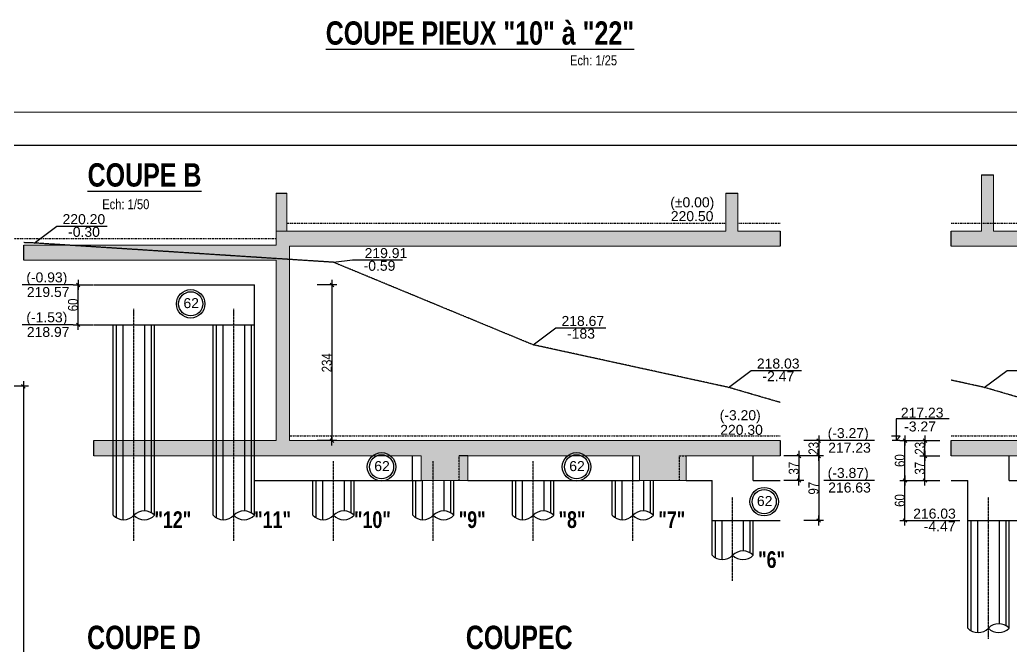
# Model space of a CAD drawing. Header units: millimetres. Extents: x -26249 to 60250, y -21218 to 23336.
# Drawn here: x 111 to 1601, y 21692 to 22633 of the extents above; entities that cross this region are included whole.
import ezdxf
from ezdxf.enums import TextEntityAlignment as Align

# ---------------------------------------------------------------- set-up
doc = ezdxf.new("R2010")
doc.units = ezdxf.units.MM
doc.linetypes.add('CACHEX2', pattern=[19.05, 12.7, -6.35])
doc.linetypes.add('TIRETPTX2', pattern=[50.8, 25.4, -12.7, 0, -12.7])
for name, color, linetype in [('01_cote_gen', 4, 'Continuous'), ('01_linteaux', 2, 'Continuous'), ('01_poch_murs', 253, 'Continuous'), ('01_texte', 230, 'Continuous'), ('AA_COTES', 2, 'Continuous')]:
    doc.layers.add(name, color=color, linetype=linetype)
doc.layers.add('01_murs_coup', color=5, linetype='Continuous', lineweight=60)
doc.styles.add('impact', font='impact.ttf')
doc.styles.add('MATTE_TXT', font='arial.ttf')
doc.styles.add('STYLE2', font='ARIALN.TTF')
doc.dimstyles.new('JB50', dxfattribs={"dimscale": 0.1, "dimtxt": 150, "dimasz": 15, "dimexe": 0.1, "dimexo": 0.1, "dimgap": 0.09, "dimtad": 1, "dimdec": 1, "dimdsep": 46, "dimtxsty": 'STYLE2', "dimblk1": 'BOND_G', "dimblk2": 'BOND_D', "dimsah": 1, "dimcen": 1.5, "dimdle": 0.01, "dimse1": 1, "dimse2": 1, "dimclrd": 4, "dimclre": 2, "dimclrt": 6, "dimazin": 2, "dimtfac": 2.333333, "dimtdec": 1, "dimtix": 1, "dimtmove": 2, "dimatfit": 3, "dimldrblk": 'BOND_G', "dimfxl": 1, "dimtolj": 1, "dimtzin": 0, "dimarcsym": 0})

# ---------------------------------------------------------------- blocks, each defined once
blk = doc.blocks.new('BOND_G')
at = {"layer": 'AA_COTES', "color": 0}
for p, q in [((0, -5), (0, 15)), ((5, 0), (-5, 0)), ((1.77, 1.77), (-1.77, -1.77))]:
    blk.add_line(p, q, dxfattribs=at)
blk = doc.blocks.new('BOND_D')
at = {"layer": 'AA_COTES', "color": 0}
for p, q in [((5, 0), (-5, 0)), ((-1.77, -1.77), (1.77, 1.77)), ((0, 5), (0, -15))]:
    blk.add_line(p, q, dxfattribs=at)
blk = doc.blocks.new('*D253')
at = {"layer": '01_cote_gen', "color": 4, "lineweight": -2, "transparency": 16777216}
blk.add_line((116.5, 22081.1), (116.5, 20285.7), dxfattribs=at)
at = {"layer": 'Defpoints', "color": 0, "transparency": 16777216}
for p in [(94, 22082.6), (94, 20284.2), (116.5, 20284.2)]:
    blk.add_point(p, dxfattribs=at)
at = {"layer": '01_cote_gen', "color": 4, "lineweight": -2, "transparency": 16777216, "xscale": 1.5, "yscale": 1.5, "zscale": 1.5}
for name, p, rotation in [('BOND_G', (116.5, 22082.6), 90), ('BOND_D', (116.5, 20284.2), 270)]:
    blk.add_blockref(name, p, dxfattribs=dict(at, rotation=rotation))
at = {"layer": '01_cote_gen', "color": 6, "transparency": 16777216, "insert": (108.8, 21183.4), "char_height": 15, "attachment_point": 5, "rotation": 90, "style": 'STYLE2'}
blk.add_mtext('\\A1;1798.3', dxfattribs=at)
blk = doc.blocks.new('*D513')
at = {"layer": '01_cote_gen', "color": 4, "lineweight": -2, "ltscale": 3, "transparency": 16777216}
blk.add_line((1441.6, 21942.4), (1441.6, 21999.4), dxfattribs=at)
at = {"layer": 'Defpoints', "color": 0, "ltscale": 3, "transparency": 16777216}
for p in [(1441.6, 22000.9), (1529, 22000.9), (1536, 21940.9)]:
    blk.add_point(p, dxfattribs=at)
at = {"layer": '01_cote_gen', "color": 4, "lineweight": -2, "ltscale": 3, "transparency": 16777216, "xscale": 1.5, "yscale": 1.5, "zscale": 1.5}
for name, p, rotation in [('BOND_D', (1441.6, 22000.9), 90), ('BOND_G', (1441.6, 21940.9), 270)]:
    blk.add_blockref(name, p, dxfattribs=dict(at, rotation=rotation))
at = {"layer": '01_cote_gen', "color": 6, "ltscale": 3, "transparency": 16777216, "insert": (1433.9, 21970.9), "char_height": 15, "attachment_point": 5, "rotation": 90, "style": 'STYLE2'}
blk.add_mtext('\\A1;60', dxfattribs=at)
blk = doc.blocks.new('*D514')
at = {"layer": '01_cote_gen', "color": 4, "lineweight": -2, "ltscale": 3, "transparency": 16777216}
blk.add_line((1471.7, 21942.4), (1471.7, 21976.4), dxfattribs=at)
at = {"layer": 'Defpoints', "color": 0, "ltscale": 3, "transparency": 16777216}
for p in [(1471.7, 21977.9), (1511.1, 21977.9), (1511.1, 21940.9)]:
    blk.add_point(p, dxfattribs=at)
at = {"layer": '01_cote_gen', "color": 4, "lineweight": -2, "ltscale": 3, "transparency": 16777216, "xscale": 1.5, "yscale": 1.5, "zscale": 1.5}
for name, p, rotation in [('BOND_D', (1471.7, 21977.9), 90), ('BOND_G', (1471.7, 21940.9), 270)]:
    blk.add_blockref(name, p, dxfattribs=dict(at, rotation=rotation))
at = {"layer": '01_cote_gen', "color": 6, "ltscale": 3, "transparency": 16777216, "insert": (1464, 21959.4), "char_height": 15, "attachment_point": 5, "rotation": 90, "style": 'STYLE2'}
blk.add_mtext('\\A1;37', dxfattribs=at)
blk = doc.blocks.new('*D515')
at = {"layer": '01_cote_gen', "color": 4, "lineweight": -2, "ltscale": 3, "transparency": 16777216}
blk.add_line((1471.7, 21979.4), (1471.7, 21999.4), dxfattribs=at)
at = {"layer": 'Defpoints', "color": 0, "ltscale": 3, "transparency": 16777216}
for p in [(1471.7, 22000.9), (1515.1, 22000.9), (1515.1, 21977.9)]:
    blk.add_point(p, dxfattribs=at)
at = {"layer": '01_cote_gen', "color": 4, "lineweight": -2, "ltscale": 3, "transparency": 16777216, "xscale": 1.5, "yscale": 1.5, "zscale": 1.5}
for name, p, rotation in [('BOND_D', (1471.7, 22000.9), 90), ('BOND_G', (1471.7, 21977.9), 270)]:
    blk.add_blockref(name, p, dxfattribs=dict(at, rotation=rotation))
at = {"layer": '01_cote_gen', "color": 6, "ltscale": 3, "transparency": 16777216, "insert": (1464, 21989.4), "char_height": 15, "attachment_point": 5, "rotation": 90, "style": 'STYLE2'}
blk.add_mtext('\\A1;23', dxfattribs=at)
blk = doc.blocks.new('*D517')
at = {"layer": '01_cote_gen', "color": 4, "lineweight": -2, "ltscale": 3, "transparency": 16777216}
blk.add_line((1441.6, 21882.4), (1441.6, 21939.4), dxfattribs=at)
at = {"layer": 'Defpoints', "color": 0, "ltscale": 3, "transparency": 16777216}
for p in [(1441.6, 21940.9), (1536, 21940.9), (1536, 21880.9)]:
    blk.add_point(p, dxfattribs=at)
at = {"layer": '01_cote_gen', "color": 4, "lineweight": -2, "ltscale": 3, "transparency": 16777216, "xscale": 1.5, "yscale": 1.5, "zscale": 1.5}
for name, p, rotation in [('BOND_D', (1441.6, 21940.9), 90), ('BOND_G', (1441.6, 21880.9), 270)]:
    blk.add_blockref(name, p, dxfattribs=dict(at, rotation=rotation))
at = {"layer": '01_cote_gen', "color": 6, "ltscale": 3, "transparency": 16777216, "insert": (1433.9, 21910.9), "char_height": 15, "attachment_point": 5, "rotation": 90, "style": 'STYLE2'}
blk.add_mtext('\\A1;60', dxfattribs=at)
blk = doc.blocks.new('*D334')
at = {"layer": '01_cote_gen', "color": 4, "lineweight": -2, "ltscale": 3, "transparency": 16777216}
blk.add_line((1282.2, 21976.4), (1282.2, 21942.4), dxfattribs=at)
at = {"layer": 'Defpoints', "color": 0, "ltscale": 3, "transparency": 16777216}
for p in [(1254.2, 21977.9), (1254.2, 21940.9), (1282.2, 21940.9)]:
    blk.add_point(p, dxfattribs=at)
at = {"layer": '01_cote_gen', "color": 4, "lineweight": -2, "ltscale": 3, "transparency": 16777216, "xscale": 1.5, "yscale": 1.5, "zscale": 1.5}
for name, p, rotation in [('BOND_G', (1282.2, 21977.9), 90), ('BOND_D', (1282.2, 21940.9), 270)]:
    blk.add_blockref(name, p, dxfattribs=dict(at, rotation=rotation))
at = {"layer": '01_cote_gen', "color": 6, "ltscale": 3, "transparency": 16777216, "insert": (1274.5, 21959.4), "char_height": 15, "attachment_point": 5, "rotation": 90, "style": 'STYLE2'}
blk.add_mtext('\\A1;37', dxfattribs=at)
blk = doc.blocks.new('*D335')
at = {"layer": '01_cote_gen', "color": 4, "lineweight": -2, "ltscale": 3, "transparency": 16777216}
blk.add_line((1311.9, 21976.4), (1311.9, 21882.4), dxfattribs=at)
at = {"layer": 'Defpoints', "color": 0, "ltscale": 3, "transparency": 16777216}
for p in [(1289.7, 21977.9), (1289.7, 21880.9), (1311.9, 21880.9)]:
    blk.add_point(p, dxfattribs=at)
at = {"layer": '01_cote_gen', "color": 4, "lineweight": -2, "ltscale": 3, "transparency": 16777216, "xscale": 1.5, "yscale": 1.5, "zscale": 1.5}
for name, p, rotation in [('BOND_G', (1311.9, 21977.9), 90), ('BOND_D', (1311.9, 21880.9), 270)]:
    blk.add_blockref(name, p, dxfattribs=dict(at, rotation=rotation))
at = {"layer": '01_cote_gen', "color": 6, "ltscale": 3, "transparency": 16777216, "insert": (1304.2, 21929.4), "char_height": 15, "attachment_point": 5, "rotation": 90, "style": 'STYLE2'}
blk.add_mtext('\\A1;97', dxfattribs=at)
blk = doc.blocks.new('*D522')
at = {"layer": '01_cote_gen', "color": 4, "lineweight": -2, "ltscale": 3, "transparency": 16777216}
blk.add_line((1311.9, 21999.4), (1311.9, 21979.4), dxfattribs=at)
at = {"layer": 'Defpoints', "color": 0, "ltscale": 3, "transparency": 16777216}
for p in [(496.2, 22000.9), (1259.7, 21977.9), (1311.9, 21977.9)]:
    blk.add_point(p, dxfattribs=at)
at = {"layer": '01_cote_gen', "color": 4, "lineweight": -2, "ltscale": 3, "transparency": 16777216, "xscale": 1.5, "yscale": 1.5, "zscale": 1.5}
for name, p, rotation in [('BOND_G', (1311.9, 22000.9), 90), ('BOND_D', (1311.9, 21977.9), 270)]:
    blk.add_blockref(name, p, dxfattribs=dict(at, rotation=rotation))
at = {"layer": '01_cote_gen', "color": 6, "ltscale": 3, "transparency": 16777216, "insert": (1304.2, 21989.4), "char_height": 15, "attachment_point": 5, "rotation": 90, "style": 'STYLE2'}
blk.add_mtext('\\A1;23', dxfattribs=at)
blk = doc.blocks.new('*D336')
at = {"layer": '01_cote_gen', "color": 4, "lineweight": -2, "ltscale": 3, "transparency": 16777216}
blk.add_line((198.8, 22176.4), (198.8, 22233.4), dxfattribs=at)
at = {"layer": 'Defpoints', "color": 0, "ltscale": 3, "transparency": 16777216}
for p in [(198.8, 22234.9), (228.6, 22234.9), (228.6, 22174.9)]:
    blk.add_point(p, dxfattribs=at)
at = {"layer": '01_cote_gen', "color": 4, "lineweight": -2, "ltscale": 3, "transparency": 16777216, "xscale": 1.5, "yscale": 1.5, "zscale": 1.5}
for name, p, rotation in [('BOND_D', (198.8, 22234.9), 90), ('BOND_G', (198.8, 22174.9), 270)]:
    blk.add_blockref(name, p, dxfattribs=dict(at, rotation=rotation))
at = {"layer": '01_cote_gen', "color": 6, "ltscale": 3, "transparency": 16777216, "insert": (191.1, 22204.9), "char_height": 15, "attachment_point": 5, "rotation": 90, "style": 'STYLE2'}
blk.add_mtext('\\A1;60', dxfattribs=at)
blk = doc.blocks.new('*D337')
at = {"layer": '01_cote_gen', "color": 4, "lineweight": -2, "ltscale": 3, "transparency": 16777216}
blk.add_line((580.3, 22233.4), (580.3, 22002.4), dxfattribs=at)
at = {"layer": 'Defpoints', "color": 0, "ltscale": 3, "transparency": 16777216}
for p in [(475.2, 22234.9), (545.7, 22000.9), (580.3, 22000.9)]:
    blk.add_point(p, dxfattribs=at)
at = {"layer": '01_cote_gen', "color": 4, "lineweight": -2, "ltscale": 3, "transparency": 16777216, "xscale": 1.5, "yscale": 1.5, "zscale": 1.5}
for name, p, rotation in [('BOND_G', (580.3, 22234.9), 90), ('BOND_D', (580.3, 22000.9), 270)]:
    blk.add_blockref(name, p, dxfattribs=dict(at, rotation=rotation))
at = {"layer": '01_cote_gen', "color": 6, "ltscale": 3, "transparency": 16777216, "insert": (572.6, 22117.9), "char_height": 15, "attachment_point": 5, "rotation": 90, "style": 'STYLE2'}
blk.add_mtext('\\A1;234', dxfattribs=at)

msp = doc.modelspace()

# ---------------------------------------------------------------- hatches: boundary and pattern name
at = {"layer": '01_poch_murs', "ltscale": 3}
h = msp.add_hatch(color=256, dxfattribs=at)
h.dxf.hatch_style = 1
h.paths.add_polyline_path([(2325.752, 22315.917), (1574.752, 22315.917), (1574.752, 22400.343), (1556.752, 22400.343), (1556.752, 22315.917), (1511.137, 22315.917), (1511.137, 22292.917), (1680.752, 22292.917), (1680.752, 22000.917), (1700.752, 22000.917), (1700.752, 22292.917), (2307.752, 22292.917), (2307.752, 22000.917), (1511.137, 22000.917), (1511.137, 21977.917), (2307.752, 21977.917), (2307.752, 21743.487), (2325.752, 21743.487)])
h.paths.add_polyline_path([(2325.752, 22400.343), (2309.752, 22400.343), (2309.752, 22315.917), (2325.752, 22315.917)], flags=17)
h = msp.add_hatch(color=256, dxfattribs=at)
h.dxf.hatch_style = 1
h.paths.add_polyline_path([(1254.22, 22315.917), (1190.343, 22315.917), (1190.343, 22372.877), (1172.343, 22372.877), (1172.343, 22315.917), (496.218, 22315.917), (496.218, 22294.917), (117.096, 22294.917), (117.096, 22271.917), (496.218, 22271.917), (496.218, 22000.917), (458.609, 22000.917), (458.609, 21977.917), (714.386, 21977.917), (714.386, 21940.917), (784.386, 21940.917), (784.386, 21977.917), (1042.609, 21977.917), (1042.609, 21940.917), (1112.609, 21940.917), (1112.609, 21977.917), (1254.22, 21977.917), (1254.22, 22000.917), (516.218, 22000.917), (516.218, 22292.917), (1254.22, 22292.917)])
h.paths.add_polyline_path([(512.218, 22372.877), (496.218, 22372.877), (496.218, 22315.917), (512.218, 22315.917)], flags=17)
h.paths.add_polyline_path([(448.609, 22000.917), (416.609, 22000.917), (416.609, 21977.917), (448.609, 21977.917)], flags=17)
h.paths.add_polyline_path([(458.609, 22000.917), (448.609, 22000.917), (448.609, 21977.917), (458.609, 21977.917)], flags=17)
h.paths.add_polyline_path([(416.609, 22000.917), (406.609, 22000.917), (406.609, 21977.917), (416.609, 21977.917)], flags=17)
h.paths.add_polyline_path([(406.609, 22000.917), (308.609, 22000.917), (308.609, 21977.917), (406.609, 21977.917)], flags=17)
h.paths.add_polyline_path([(308.609, 22000.917), (298.609, 22000.917), (298.609, 21977.917), (308.609, 21977.917)], flags=17)
h.paths.add_polyline_path([(298.609, 22000.917), (266.609, 22000.917), (266.609, 21977.917), (298.609, 21977.917)], flags=17)
h.paths.add_polyline_path([(266.609, 22000.917), (256.609, 22000.917), (256.609, 21977.917), (266.609, 21977.917)], flags=17)
h.paths.add_polyline_path([(256.609, 22000.917), (222.47, 22000.917), (222.47, 21977.917), (256.609, 21977.917)], flags=17)

# ---------------------------------------------------------------- linework, layer by layer
at = {"layer": '01_cote_gen', "ltscale": 3}
msp.add_line((1434.101, 22000.917), (1422.182, 22000.917), dxfattribs=at)
at = {"layer": '01_linteaux', "linetype": 'TIRETPTX2', "ltscale": 0.05}
for p, q in [((512.218, 22327.917), (1172.343, 22327.917)), ((1190.343, 22327.917), (1254.22, 22327.917)), ((1511.137, 22327.917), (2309.752, 22327.917)), ((61.555, 22304.917), (496.218, 22304.917)), ((516.218, 22007.917), (1254.22, 22007.917)), ((1511.137, 22007.917), (2309.752, 22007.917))]:
    msp.add_line(p, q, dxfattribs=at)
at = {"layer": '01_linteaux', "color": 5, "linetype": 'CACHEX2', "ltscale": 0.05}
for p, q in [((132.609, 22297.917), (117.096, 22298.449)), ((582.609, 22268.917), (132.609, 22297.917)), ((882.609, 22144.917), (582.609, 22268.917)), ((1176.321, 22080.917), (882.609, 22144.917)), ((1560.73, 22080.917), (1511.137, 22091.724)), ((1254.22, 22058.198), (1176.321, 22080.917)), ((2016.752, 21947.917), (1560.73, 22080.917))]:
    msp.add_line(p, q, dxfattribs=at)
at = {"layer": '01_linteaux'}
for p, q in [((222.47, 22234.917), (463.609, 22234.917)), ((463.609, 22174.917), (463.609, 22234.917)), ((222.47, 22174.917), (463.609, 22174.917)), ((251.609, 21888.631), (251.609, 22174.917)), ((313.609, 21888.631), (313.609, 22174.917)), ((401.609, 21940.917), (401.609, 22174.917)), ((463.609, 21888.631), (463.609, 22174.917)), ((701.564, 21940.917), (701.564, 21977.917)), ((1032.609, 21940.917), (1032.609, 21977.917)), ((1213.609, 21940.917), (1213.609, 21977.917)), ((1598.018, 21940.917), (1598.018, 21977.917)), ((401.609, 21888.631), (401.609, 21940.917)), ((463.609, 21940.917), (714.386, 21940.917)), ((551.609, 21888.631), (551.609, 21940.917)), ((613.609, 21888.631), (613.609, 21940.917)), ((701.609, 21888.631), (701.609, 21940.917)), ((763.609, 21888.631), (763.609, 21940.917)), ((784.386, 21940.917), (1042.609, 21940.917)), ((851.609, 21888.631), (851.609, 21940.917)), ((913.609, 21888.631), (913.609, 21940.917)), ((1001.609, 21888.631), (1001.609, 21940.917)), ((1063.609, 21888.631), (1063.609, 21940.917)), ((1112.609, 21940.917), (1151.609, 21940.917)), ((1151.609, 21828.631), (1151.609, 21940.917)), ((1213.609, 21940.917), (1254.22, 21940.917)), ((1511.137, 21940.917), (1536.018, 21940.917)), ((1536.018, 21719.065), (1536.018, 21940.917)), ((1598.018, 21940.917), (1898.752, 21940.917)), ((1151.609, 21880.917), (1254.22, 21880.917)), ((1213.609, 21828.631), (1213.609, 21880.917)), ((1536.018, 21880.917), (1835.752, 21880.917)), ((1598.018, 21719.065), (1598.018, 21880.917))]:
    msp.add_line(p, q, dxfattribs=at)
at = {"layer": '01_linteaux', "linetype": 'TIRETPTX2', "ltscale": 0.02}
for p, q in [((282.609, 21850.101), (282.609, 22198.919)), ((432.609, 21850.101), (432.609, 22198.919)), ((582.609, 21850.101), (582.609, 21969.884)), ((732.609, 21850.101), (732.609, 21969.884)), ((882.609, 21850.101), (882.609, 21969.884)), ((1032.609, 21850.101), (1032.609, 21969.884)), ((1182.609, 21790.101), (1182.609, 21916.107)), ((1567.018, 21703.069), (1567.018, 21916.107))]:
    msp.add_line(p, q, dxfattribs=at)
at = {"layer": '01_linteaux', "linetype": 'CACHEX2', "ltscale": 0.05}
msp.add_line((784.386, 21977.917), (771.564, 21977.917), dxfattribs=at)
at = {"layer": '01_linteaux', "linetype": 'CACHEX2', "ltscale": 0.03}
for p, q in [((771.564, 21940.917), (771.564, 21977.917)), ((1102.609, 21940.917), (1102.609, 21977.917)), ((1102.609, 21977.917), (1112.609, 21977.917))]:
    msp.add_line(p, q, dxfattribs=at)
at = {"layer": '01_linteaux'}
for centre, start, end in [((298.109, 21873.561), 44.193871, 135.806129), ((448.109, 21873.561), 44.193871, 135.806129), ((598.109, 21873.561), 44.193871, 135.806129), ((748.109, 21873.561), 44.193871, 135.806129), ((898.109, 21873.561), 44.193871, 135.806129), ((1048.109, 21873.561), 44.193871, 135.806129), ((267.109, 21903.701), 224.193871, 315.806129), ((298.109, 21903.701), 224.193871, 315.806129), ((417.109, 21903.701), 224.193871, 315.806129), ((448.109, 21903.701), 224.193871, 315.806129), ((567.109, 21903.701), 224.193871, 315.806129), ((598.109, 21903.701), 224.193871, 315.806129), ((717.109, 21903.701), 224.193871, 315.806129), ((748.109, 21903.701), 224.193871, 315.806129), ((867.109, 21903.701), 224.193871, 315.806129), ((898.109, 21903.701), 224.193871, 315.806129), ((1017.109, 21903.701), 224.193871, 315.806129), ((1048.109, 21903.701), 224.193871, 315.806129), ((1198.109, 21813.561), 44.193871, 135.806129), ((1167.109, 21843.701), 224.193871, 315.806129), ((1198.109, 21843.701), 224.193871, 315.806129), ((1551.518, 21734.135), 224.193871, 315.806129), ((1582.518, 21703.996), 44.193871, 135.806129), ((1582.518, 21734.135), 224.193871, 315.806129)]:
    msp.add_arc(centre, 21.618, start, end, dxfattribs=at)
at = {"layer": '01_murs_coup', "linetype": 'Continuous', "lineweight": 5}
for p, q in [((2556.825, 22494.572), (-9943.175, 22494.572)), ((1556.752, 22315.917), (1556.752, 22400.343)), ((1574.752, 22315.917), (1574.752, 22400.343)), ((496.218, 22315.917), (496.218, 22372.877)), ((512.218, 22315.917), (512.218, 22372.877)), ((1172.343, 22315.917), (1172.343, 22372.877)), ((1190.343, 22315.917), (1190.343, 22372.877)), ((496.218, 22294.917), (496.218, 22315.917)), ((496.218, 22315.917), (1172.343, 22315.917)), ((1190.343, 22315.917), (1254.22, 22315.917)), ((1511.137, 22315.917), (1556.752, 22315.917)), ((1574.752, 22315.917), (2325.752, 22315.917)), ((117.096, 22294.917), (496.218, 22294.917)), ((516.218, 22000.917), (516.218, 22292.917)), ((516.218, 22292.917), (1254.22, 22292.917)), ((1511.137, 22292.917), (1680.752, 22292.917)), ((117.096, 22271.917), (496.218, 22271.917)), ((496.218, 22000.917), (496.218, 22271.917)), ((222.47, 22000.917), (496.218, 22000.917)), ((516.218, 22000.917), (1254.22, 22000.917)), ((1511.137, 22000.917), (2307.752, 22000.917)), ((222.47, 21977.917), (714.386, 21977.917)), ((714.386, 21940.917), (714.386, 21977.917)), ((784.386, 21977.917), (1042.609, 21977.917)), ((784.386, 21940.917), (784.386, 21977.917)), ((1042.609, 21940.917), (1042.609, 21977.917)), ((1112.609, 21977.917), (1254.22, 21977.917)), ((1112.609, 21940.917), (1112.609, 21977.917)), ((1511.137, 21977.917), (2307.752, 21977.917)), ((714.386, 21940.917), (784.386, 21940.917)), ((1042.609, 21940.917), (1112.609, 21940.917))]:
    msp.add_line(p, q, dxfattribs=at)
at = {"layer": '01_poch_murs', "ltscale": 3}
for p, q in [((1556.752, 22400.343), (1574.752, 22400.343)), ((496.218, 22372.877), (512.218, 22372.877)), ((1172.343, 22372.877), (1190.343, 22372.877)), ((1254.22, 22315.917), (1254.22, 22292.917)), ((1511.137, 22292.917), (1511.137, 22315.917)), ((117.096, 22271.917), (117.096, 22294.917)), ((222.47, 21977.917), (222.47, 22000.917)), ((1254.22, 22000.917), (1254.22, 21977.917)), ((1511.137, 21977.917), (1511.137, 22000.917))]:
    msp.add_line(p, q, dxfattribs=at)
at = {"layer": '01_poch_murs'}
for p, q in [((256.609, 21884.804), (256.609, 22174.917)), ((266.609, 21882.088), (266.609, 22174.917)), ((298.609, 22174.917), (298.609, 21895.173)), ((308.609, 22174.917), (308.609, 21892.458)), ((406.609, 21884.804), (406.609, 22174.917)), ((416.609, 21882.088), (416.609, 22174.917)), ((448.609, 22174.917), (448.609, 21895.173)), ((458.609, 22174.917), (458.609, 21892.458)), ((556.609, 21884.804), (556.609, 21940.917)), ((566.609, 21882.088), (566.609, 21940.917)), ((598.609, 21940.917), (598.609, 21895.173)), ((608.609, 21940.917), (608.609, 21892.458)), ((706.609, 21884.804), (706.609, 21940.917)), ((716.609, 21882.088), (716.609, 21940.917)), ((748.609, 21940.917), (748.609, 21895.173)), ((758.609, 21940.917), (758.609, 21892.458)), ((856.609, 21884.804), (856.609, 21940.917)), ((866.609, 21882.088), (866.609, 21940.917)), ((898.609, 21940.917), (898.609, 21895.173)), ((908.609, 21940.917), (908.609, 21892.458)), ((1006.609, 21884.804), (1006.609, 21940.917)), ((1016.609, 21882.088), (1016.609, 21940.917)), ((1048.609, 21940.917), (1048.609, 21895.173)), ((1058.609, 21940.917), (1058.609, 21892.458)), ((1156.609, 21824.804), (1156.609, 21880.917)), ((1166.609, 21822.088), (1166.609, 21880.917)), ((1198.609, 21880.917), (1198.609, 21835.173)), ((1208.609, 21880.917), (1208.609, 21832.458)), ((1541.018, 21715.238), (1541.018, 21880.917)), ((1551.018, 21712.523), (1551.018, 21880.917)), ((1583.018, 21880.917), (1583.018, 21725.608)), ((1593.018, 21880.917), (1593.018, 21722.893))]:
    msp.add_line(p, q, dxfattribs=at)
at = {"layer": '01_texte'}
for p, q in [((2506.825, 22444.572), (-9893.175, 22444.572)), ((132.609, 22297.917), (166.949, 22323.452)), ((166.949, 22323.452), (242.204, 22323.452)), ((582.609, 22268.917), (611.138, 22272.459)), ((611.138, 22272.459), (686.393, 22272.459)), ((191.257, 22234.917), (114.845, 22234.917)), ((191.257, 22174.917), (114.845, 22174.917)), ((882.609, 22144.917), (916.949, 22170.452)), ((916.949, 22170.452), (992.204, 22170.452)), ((1176.321, 22080.917), (1210.662, 22106.452)), ((1210.662, 22106.452), (1285.916, 22106.452)), ((1560.73, 22080.917), (1595.071, 22106.452)), ((1595.071, 22106.452), (1670.325, 22106.452)), ((1508.025, 22033.77), (1428.608, 22033.77)), ((1428.608, 22033.77), (1428.608, 22000.917)), ((1395.825, 22000.917), (1319.413, 22000.917)), ((1434.374, 22007.448), (1421.565, 22007.448)), ((1428.608, 22000.917), (1434.374, 22007.448)), ((1395.825, 21941.076), (1319.413, 21941.076)), ((1452.903, 21880.917), (1524.019, 21880.917))]:
    msp.add_line(p, q, dxfattribs=at)
for centre, radius in [((367.959, 22206.515), 21.397), ((367.959, 22206.515), 18.157), ((654.821, 21961.554), 21.397), ((947.923, 21961.554), 21.397), ((654.821, 21961.554), 18.157), ((947.923, 21961.554), 18.157), ((1230.011, 21909.144), 21.397), ((1230.011, 21909.144), 18.157)]:
    msp.add_circle(centre, radius, dxfattribs=at)

# ---------------------------------------------------------------- texts
at = {"layer": '01_texte', "style": 'impact'}
for s, p in [('%%UCOUPE PIEUX "10" à "22"', (802.717, 22585.527)), ('%%UCOUPE B', (298.497, 22372.216)), ('%%UCOUPE D', (297.712, 21677.216)), ('%%UCOUPEC', (861.759, 21677.216))]:
    msp.add_text(s, height=35, dxfattribs=at).set_placement(p, align=Align.BOTTOM_CENTER)
at = {"layer": '01_texte', "style": 'MATTE_TXT', "width": 0.8}
for s, p in [('Ech: 1/25', (973.466, 22560.41)), ('Ech: 1/50', (270.359, 22344.196))]:
    msp.add_text(s, height=15, dxfattribs=at).set_placement(p, align=Align.BOTTOM_CENTER)
at = {"layer": '01_texte', "style": 'MATTE_TXT'}
for s, p in [('(%%P0.00)', (1088.783, 22351.634)), ('220.20', (175.323, 22326.263)), ('220.50', (1089.627, 22330.774)), ('-0.30', (183.696, 22307.189)), ('219.91', (629.402, 22275.27)), ('-0.59', (627.885, 22256.196)), ('(-0.93)', (120.826, 22238.743)), ('219.57', (121.67, 22216.752)), ('62', (357.03, 22200.065)), ('(-1.53)', (120.826, 22178.743)), ('218.67', (925.323, 22173.263)), ('218.97', (121.67, 22156.752)), ('-183', (933.696, 22154.189)), ('218.03', (1219.036, 22109.263)), ('-2.47', (1227.409, 22090.189)), ('(-3.20)', (1163.072, 22031.618)), ('217.23', (1435.433, 22035.402)), ('220.30', (1163.916, 22009.626)), (' -3.27 ', (1434.589, 22014.664)), ('(-3.27)', (1325.395, 22004.743)), ('217.23', (1326.239, 21982.752)), ('62', (643.893, 21955.104)), ('62', (936.995, 21955.104)), ('(-3.87)', (1325.395, 21944.901)), ('216.63', (1326.239, 21922.91)), ('62', (1219.082, 21902.694)), ('216.03', (1453.951, 21883.729)), ('-4.47', (1469.884, 21864.655))]:
    msp.add_text(s, height=15, dxfattribs=at).set_placement(p)
at = {"layer": '01_texte', "style": 'impact'}
for s, p in [('"12"', (341.068, 21862.124)), ('"11"', (491.068, 21862.124)), ('"10"', (641.068, 21862.124)), ('"9"', (791.068, 21862.124)), ('"8"', (941.068, 21862.124)), ('"7"', (1091.068, 21862.124)), ('"6"', (1241.068, 21802.124))]:
    msp.add_text(s, height=25, rotation=0, dxfattribs=at).set_placement(p, align=Align.BOTTOM_CENTER)

# ---------------------------------------------------------------- dimensions: what is measured, and where the dimension line sits
at = {"layer": '01_cote_gen', "ltscale": 3}
for base, p1, p2, picture, middle in [((198.757, 22234.917), (228.596, 22174.917), (228.596, 22234.917), '*D336', (191.089, 22204.917)), ((580.316, 22000.917), (475.176, 22234.917), (545.697, 22000.917), '*D337', (572.648, 22117.917)), ((1311.913, 21977.917), (496.218, 22000.917), (1259.701, 21977.917), '*D522', (1304.246, 21989.417)), ((1441.601, 22000.917), (1536.018, 21940.917), (1529.003, 22000.917), '*D513', (1433.933, 21970.917)), ((1471.706, 22000.917), (1515.083, 21977.917), (1515.083, 22000.917), '*D515', (1464.038, 21989.417)), ((1282.201, 21940.917), (1254.22, 21977.917), (1254.22, 21940.917), '*D334', (1274.533, 21959.417)), ((1311.913, 21880.917), (1289.701, 21977.917), (1289.701, 21880.917), '*D335', (1304.246, 21929.417)), ((1471.706, 21977.917), (1511.137, 21940.917), (1511.137, 21977.917), '*D514', (1464.038, 21959.417)), ((1441.601, 21940.917), (1536.018, 21880.917), (1536.018, 21940.917), '*D517', (1433.933, 21910.917))]:
    dim = msp.add_linear_dim(base=base, p1=p1, p2=p2, angle=90, dimstyle='JB50', dxfattribs=at)
    dim.commit()
    dim.dimension.update_dxf_attribs({"geometry": picture, "text_midpoint": middle})
at = {"layer": '01_cote_gen'}
dim = msp.add_linear_dim(base=(116.46, 20284.242), p1=(93.96, 22082.589), p2=(93.96, 20284.242), angle=90, dimstyle='JB50', dxfattribs=at)
dim.commit()
dim.dimension.update_dxf_attribs({"geometry": '*D253', "text_midpoint": (108.793, 21183.415)})

doc.saveas('drawing.dxf')
